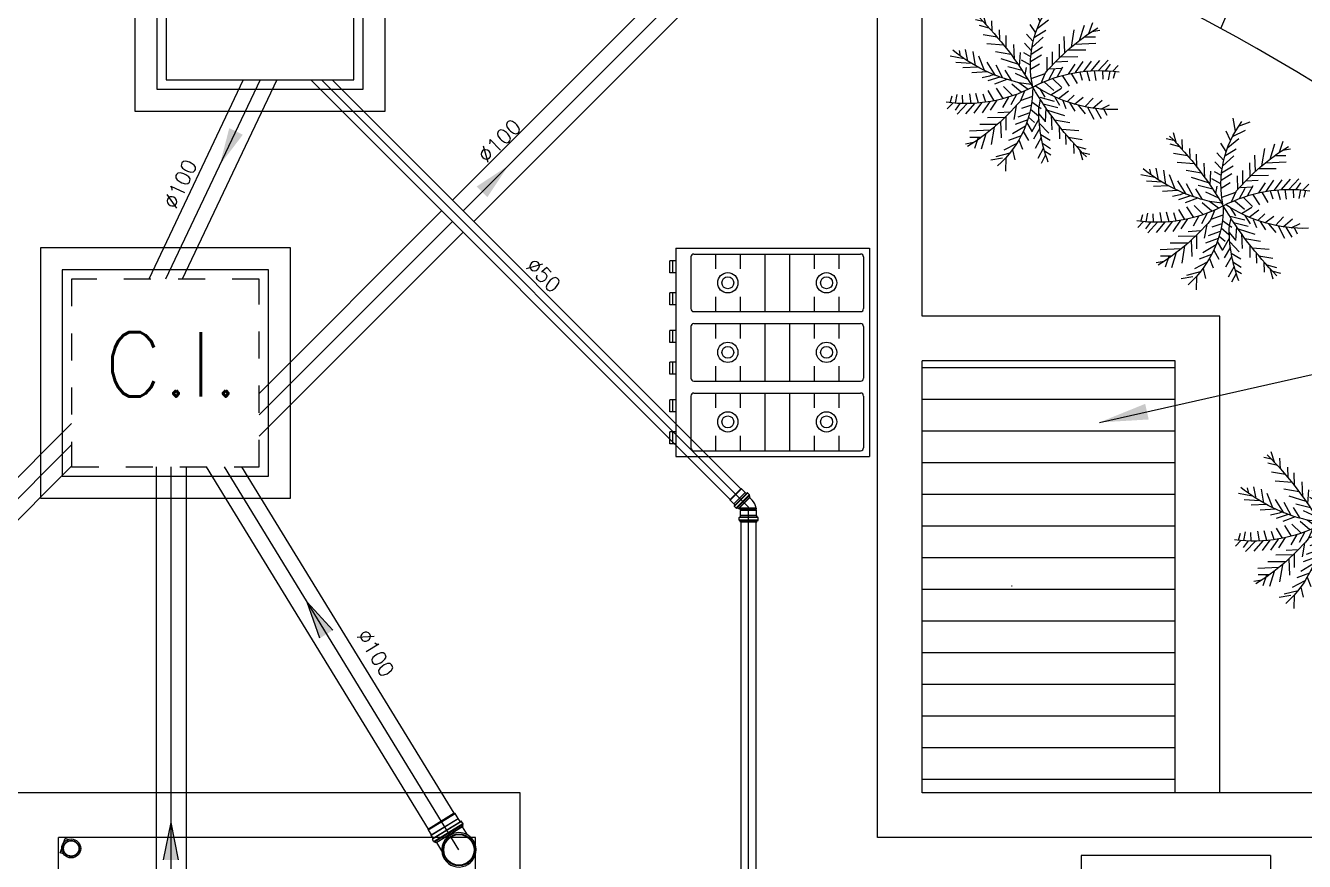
# Model space of a CAD drawing. Header units: millimetres. Extents: x 4156 to 4603, y 996 to 1078.
# Drawn here: x 4178.685 to 4183.409, y 1028.097 to 1031.182 of the extents above; entities that cross this region are included whole.
import ezdxf
from ezdxf.enums import TextEntityAlignment as Align

# ---------------------------------------------------------------- set-up
doc = ezdxf.new("R2010")
doc.units = ezdxf.units.MM
doc.header["$LTSCALE"] = 20
doc.linetypes.add('HIDDEN', pattern=[0.375, 0.25, -0.125])
for name, color, linetype in [('-HIDRO', 8, 'Continuous'), ('a-pem-m', 6, 'Continuous'), ('AF', 5, 'Continuous'), ('Esgoto', 5, 'Continuous'), ('HIDROGRAFIA', 4, 'Continuous'), ('Texto-Tubos', 7, 'Continuous'), ('TigreCad', 3, 'Continuous'), ('Tinterno', 9, 'Continuous'), ('VE', 118, 'Continuous')]:
    doc.layers.add(name, color=color, linetype=linetype)
doc.styles.add('R80', font='simplex.shx', dxfattribs={"height": 12})
doc.styles.get("Standard").update_dxf_attribs({"font": 'arial.ttf'})
doc.styles.add('TCTUBOS-TXT', font='txt.shx')
doc.dimstyles.get("Standard").update_dxf_attribs({"dimtxt": 0.18, "dimasz": 0.18, "dimexe": 0.18, "dimexo": 0.0625, "dimgap": 0.09, "dimtad": 0, "dimtih": 1, "dimtoh": 1, "dimdec": 4, "dimzin": 0, "dimdsep": 46, "dimtxsty": 'Standard', "dimcen": 0.09, "dimadec": 0, "dimazin": 0, "dimtfac": 1, "dimtdec": 4, "dimtofl": 0, "dimtmove": 0, "dimatfit": 3, "dimfxl": 1, "dimtolj": 1, "dimtzin": 0, "dimarcsym": 0})

# ---------------------------------------------------------------- blocks, each defined once
blk = doc.blocks.new('FLOR2')
at = {"layer": 'VE', "color": 8}
for p, q in [((-80.3, 253.3), (-101.6, 282.1)), ((-82.6, 266.8), (-71.8, 290.5)), ((-77.5, 238.1), (-64.7, 269)), ((52.3, 229.2), (26.3, 258.5)), ((53.7, 258.4), (40.8, 273)), ((51.1, 215.2), (79.6, 258.5)), ((53.2, 243.8), (73.7, 286)), ((-74.7, 224.4), (-101.7, 246.3)), ((-69.4, 199.7), (-47.7, 241.3)), ((-61.3, 166.2), (-30.7, 213.6)), ((49.4, 200.4), (16.6, 234.2)), ((48.1, 190.9), (79.6, 229.4)), ((-66.3, 186.3), (-93.5, 208.1)), ((-57.8, 153.1), (-91, 179.1)), ((-50.9, 128.4), (-27.3, 174.9)), ((43.9, 166.6), (16.6, 210)), ((34.9, 127.8), (16.6, 176)), ((42.1, 157.4), (74.8, 195.4)), ((174.2, 158.1), (152.7, 176.1)), ((187.8, 178.2), (161.1, 191.4)), ((197.1, 193.1), (174.8, 202.3)), ((193, 186.4), (218.9, 189.4)), ((-228.8, 121.8), (-258.8, 154)), ((-195.2, 116.4), (-211.3, 146.7)), ((-157.4, 106.1), (-168.5, 136.9)), ((-128.8, 95.1), (-135.3, 128.2)), ((-45.4, 110.2), (-82.7, 140.9)), ((-39.3, 91.1), (-19.9, 146.4)), ((27.5, 102.9), (6.9, 146.9)), ((30.7, 113.1), (65.1, 137.2)), ((141.8, 117.9), (121.5, 144.1)), ((157.5, 136.3), (134.7, 159.9)), ((150.9, 128.4), (195.6, 131.1)), ((166, 147.1), (213.3, 152.2)), ((179.9, 166.3), (207.2, 166.2)), ((-248.3, 123.4), (-282.9, 101.8)), ((-209.5, 119.1), (-251.1, 97.5)), ((-171.1, 110.4), (-216.8, 98.5)), ((-143, 100.9), (-184.2, 85)), ((-110.7, 86.6), (-160.6, 77.4)), ((-101.1, 81.5), (-107.5, 115.3)), ((-84.2, 71.5), (-80.2, 97.5)), ((-36.3, 82.2), (-75, 107.5)), ((-61, 55.7), (-56.7, 89.9)), ((-30.9, 66.6), (-12.1, 113)), ((17.2, 73.9), (2, 112.9)), ((23.1, 89.8), (60.2, 112.9)), ((81.1, 61.1), (66.9, 100.4)), ((105, 81.1), (89.8, 117)), ((125.4, 100.5), (108.7, 123.5)), ((115.6, 91), (160.4, 89.1)), ((134.9, 110.4), (178, 110.1)), ((189.8, 32.5), (233.7, 85.8)), ((-91.7, 76.1), (-133.4, 59.7)), ((-71.4, 63.1), (-110.4, 47.3)), ((-50.4, 47.4), (-82.6, 34.3)), ((-25, 50.2), (-47.6, 61.3)), ((-18.6, 33.4), (-9.2, 79.1)), ((-11.4, 15.4), (7.9, 51.4)), ((7.7, 13.9), (7.9, 51.4)), ((28.8, 25.6), (25.9, 67.6)), ((54.7, 41.9), (48.8, 84.2)), ((67, 50.6), (105.8, 45.4)), ((97.7, 74.8), (137.5, 72.5)), ((103.6, 16.2), (129.9, 47.5)), ((127.7, 19.7), (162.5, 64.9)), ((161.6, 26), (195.9, 72.7)), ((228.3, 43.3), (249.4, 72.6)), ((234.1, 50.4), (269.5, 38.8)), ((256.3, 52.6), (276.4, 71.1)), ((-190.4, -16.5), (-241.7, 10.1)), ((-162.2, -10.6), (-203.9, 23.1)), ((-138.3, -6.5), (-174.5, 20.9)), ((-104.1, -2.9), (-140.4, 24.4)), ((-79, 0.2), (-115.2, 27.6)), ((-34.8, -7.8), (-70.5, 0.7)), ((-27.9, 27.5), (-69, 0.4)), ((17.8, -11.5), (53.6, 12.1)), ((19.5, 20.2), (55.1, 11.7)), ((43.6, 34.6), (82.9, 28.8)), ((74.5, 13.1), (115.2, -7.4)), ((122.9, 19), (159.1, -8.4)), ((146.8, 23), (188.6, -10.7)), ((175.1, 28.9), (226.4, 2.4)), ((209.1, 37.6), (258.9, 19.8)), ((-260.6, -36.3), (-297.5, -24.2)), ((-271.7, -40.1), (-291.8, -58.6)), ((-224.4, -25.1), (-274.3, -7.4)), ((-243.7, -30.8), (-264.8, -60.1)), ((-205.1, -20), (-249, -73.3)), ((-176.9, -13.5), (-211.2, -60.3)), ((-143.1, -7.2), (-177.8, -52.5)), ((-119, -3.8), (-145.3, -35)), ((-82.4, -38.1), (-121.1, -32.9)), ((-90.2, -2.9), (-116.5, -34.1)), ((-59, -22.2), (-98.2, -16.3)), ((-70, -29.4), (-64.1, -71.7)), ((-43.8, -14.7), (-40.9, -56.7)), ((-17.4, -15.4), (-5.3, -45.9)), ((5.3, -32.4), (-13.4, -78.7)), ((9.6, -37.7), (32.3, -48.8)), ((32.9, -20.5), (32.1, -58.5)), ((42.4, -25.6), (71.3, -6.3)), ((54.4, -31.5), (57.1, -66)), ((66.1, -36.8), (101.2, -13.5)), ((88.6, -45.5), (126.2, -21)), ((109.3, -51.9), (156.4, -33)), ((143.9, -59.5), (181, -35.7)), ((212.6, -64.1), (249.1, -34.6)), ((240.1, -54.5), (268.6, -27.6)), ((-131, -78.5), (-175.7, -76.6)), ((-113, -62.3), (-152.8, -60)), ((-120.3, -68.7), (-105.1, -104.5)), ((-96.4, -48.6), (-82.2, -87.9)), ((-23.5, -56.8), (-61.5, -71.9)), ((-25.5, -69.9), (-13.5, -100.4)), ((15.6, -54.2), (-3.2, -100.5)), ((23.9, -78.7), (4.6, -133.9)), ((21, -69.7), (59.6, -95)), ((50.8, -62.6), (58.9, -94.5)), ((64.2, -73.5), (111.4, -79.4)), ((74.6, -82.5), (81.9, -127.1)), ((80.3, -42.5), (81.7, -68.7)), ((98.9, -48.8), (111.9, -80.7)), ((128.7, -56.7), (141.8, -87.8)), ((159, -61.7), (176, -89.7)), ((173.3, -63.2), (215.7, -42.4)), ((198, -64.3), (219.9, -90.7)), ((232.1, -62.8), (267.9, -88.5)), ((-166.3, -115.9), (-211, -118.7)), ((-150.3, -97.9), (-193.3, -97.6)), ((-172.9, -123.8), (-150, -147.4)), ((-157.1, -105.4), (-136.8, -131.7)), ((-140.7, -88), (-124, -111.1)), ((-37.2, -114.1), (-68.5, -119.5)), ((-28.9, -84.6), (-68.3, -95.7)), ((-39.9, -122.1), (-27.9, -152.6)), ((-31.5, -100), (-16.7, -124.3)), ((35.5, -115.9), (12, -162.5)), ((30, -97.7), (67.4, -128.4)), ((87.1, -94.1), (128.1, -98.7)), ((101.9, -109), (98.1, -145.2)), ((108.6, -116.2), (149.5, -121.2)), ((-181.4, -134.6), (-228.6, -139.7)), ((-195.2, -153.8), (-222.5, -153.8)), ((-203.2, -165.8), (-176.5, -178.9)), ((-189.5, -145.7), (-168.1, -163.6)), ((-45.5, -137.8), (-81, -147.5)), ((-50.1, -149.5), (-40.8, -185.5)), ((45.9, -153.7), (15.3, -201.1)), ((42.5, -140.6), (75.6, -166.6)), ((120.9, -130.2), (119.1, -162.8)), ((131.2, -142.8), (171.4, -148.5)), ((137.7, -151.4), (134.9, -176.1)), ((145.5, -162.1), (177.9, -167.4)), ((-208.4, -174), (-234.3, -177)), ((-212.4, -180.7), (-190.1, -189.9)), ((-71.3, -194.2), (-110.7, -203.1)), ((-59.4, -170.6), (-98.3, -175.1)), ((-75.6, -202), (-60.4, -237.2)), ((-63.4, -178.9), (-44, -219.3)), ((54.1, -187.2), (32.4, -228.8)), ((50.9, -173.8), (78.2, -195.6)), ((-84.5, -217), (-113.5, -232.1)), ((-90.3, -226.2), (-80.6, -245)), ((62.1, -225.6), (49.4, -256.6)), ((59.4, -211.9), (86.4, -233.9)), ((64.9, -240.8), (86.2, -269.6)), ((67.3, -254.3), (56.5, -278))]:
    blk.add_line(p, q, dxfattribs=at)
for centre, radius, start, end in [((1087.9, 462.4), 1186.7, 188.516, 202.6061), ((-486.5, 269.5), 540.3, 336.1944, 2.2987), ((-211.8, 435.3), 475.2, 295.4351, 330.987), ((-111.8, 349.6), 262, 304.4561, 313.2891), ((-266.2, -219.1), 342.9, 41.079, 90.2435), ((11.4, 742.8), 732.4, 273.4205, 291.3892), ((-26.8, -730.3), 732.4, 93.4205, 111.3892), ((196.4, -422.9), 475.2, 115.4351, 150.987), ((-481.7, 27.7), 466.5, 321.3423, 356.988), ((200.6, 278.7), 342.9, 232.5988, 281.7634), ((-1103.2, -449.9), 1186.7, 8.516, 22.6061), ((-241, -435.3), 473.3, 32.1218, 54.7349)]:
    blk.add_arc(centre, radius, start, end, dxfattribs=at)
blk = doc.blocks.new('Fogão03_6')
at = {"layer": 'a-pem-m', "color": 8}
for p, q in [((-0.35, -0.65), (-0.35, 0)), ((-0.35, 0), (0.35, 0)), ((-0.35, 0), (0.35, 0)), ((-0.35, -0.65), (-0.35, 0)), ((-0.33, -0.59), (-0.33, -0.03)), ((-0.33, -0.59), (-0.33, -0.03)), ((-0.32, -0.02), (-0.1467, -0.02)), ((-0.32, -0.02), (-0.1467, -0.02)), ((-0.1367, -0.59), (-0.1367, -0.03)), ((-0.1367, -0.59), (-0.1367, -0.03)), ((-0.0967, -0.59), (-0.0967, -0.03)), ((-0.0967, -0.59), (-0.0967, -0.03)), ((-0.0867, -0.02), (0.0867, -0.02)), ((-0.0867, -0.02), (0.0867, -0.02)), ((0.0967, -0.59), (0.0967, -0.03)), ((0.0967, -0.59), (0.0967, -0.03)), ((0.1367, -0.59), (0.1367, -0.03)), ((0.1367, -0.59), (0.1367, -0.03)), ((0.1467, -0.02), (0.32, -0.02)), ((0.1467, -0.02), (0.32, -0.02)), ((0.33, -0.59), (0.33, -0.03)), ((0.33, -0.59), (0.33, -0.03)), ((0.35, -0.65), (0.35, 0)), ((0.35, -0.65), (0.35, 0)), ((-0.33, -0.1029), (-0.28, -0.1029)), ((-0.33, -0.1029), (-0.28, -0.1029)), ((-0.1867, -0.1029), (-0.1367, -0.1029)), ((-0.1867, -0.1029), (-0.1367, -0.1029)), ((-0.0967, -0.1029), (-0.0467, -0.1029)), ((-0.0967, -0.1029), (-0.0467, -0.1029)), ((0.0467, -0.1029), (0.0967, -0.1029)), ((0.0467, -0.1029), (0.0967, -0.1029)), ((0.1367, -0.1029), (0.1867, -0.1029)), ((0.1367, -0.1029), (0.1867, -0.1029)), ((0.28, -0.1029), (0.33, -0.1029)), ((0.28, -0.1029), (0.33, -0.1029)), ((-0.33, -0.1857), (-0.28, -0.1857)), ((-0.33, -0.1857), (-0.28, -0.1857)), ((-0.1867, -0.1857), (-0.1367, -0.1857)), ((-0.1867, -0.1857), (-0.1367, -0.1857)), ((-0.0967, -0.1857), (-0.0467, -0.1857)), ((-0.0967, -0.1857), (-0.0467, -0.1857)), ((0.0467, -0.1857), (0.0967, -0.1857)), ((0.0467, -0.1857), (0.0967, -0.1857)), ((0.1367, -0.1857), (0.1867, -0.1857)), ((0.1367, -0.1857), (0.1867, -0.1857)), ((0.28, -0.1857), (0.33, -0.1857)), ((0.28, -0.1857), (0.33, -0.1857)), ((-0.33, -0.2686), (-0.1367, -0.2686)), ((-0.33, -0.2686), (-0.1367, -0.2686)), ((-0.0967, -0.2686), (0.0967, -0.2686)), ((-0.0967, -0.2686), (0.0967, -0.2686)), ((0.1367, -0.2686), (0.33, -0.2686)), ((0.1367, -0.2686), (0.33, -0.2686)), ((-0.33, -0.3514), (-0.1367, -0.3514)), ((-0.33, -0.3514), (-0.1367, -0.3514)), ((-0.0967, -0.3514), (0.0967, -0.3514)), ((-0.0967, -0.3514), (0.0967, -0.3514)), ((0.1367, -0.3514), (0.33, -0.3514)), ((0.1367, -0.3514), (0.33, -0.3514)), ((-0.33, -0.4343), (-0.28, -0.4343)), ((-0.33, -0.4343), (-0.28, -0.4343)), ((-0.1867, -0.4343), (-0.1367, -0.4343)), ((-0.1867, -0.4343), (-0.1367, -0.4343)), ((-0.0967, -0.4343), (-0.0467, -0.4343)), ((-0.0967, -0.4343), (-0.0467, -0.4343)), ((0.0467, -0.4343), (0.0967, -0.4343)), ((0.0467, -0.4343), (0.0967, -0.4343)), ((0.1367, -0.4343), (0.1867, -0.4343)), ((0.1367, -0.4343), (0.1867, -0.4343)), ((0.28, -0.4343), (0.33, -0.4343)), ((0.28, -0.4343), (0.33, -0.4343)), ((-0.33, -0.5171), (-0.28, -0.5171)), ((-0.33, -0.5171), (-0.28, -0.5171)), ((-0.1867, -0.5171), (-0.1367, -0.5171)), ((-0.1867, -0.5171), (-0.1367, -0.5171)), ((-0.0967, -0.5171), (-0.0467, -0.5171)), ((-0.0967, -0.5171), (-0.0467, -0.5171)), ((0.0467, -0.5171), (0.0967, -0.5171)), ((0.0467, -0.5171), (0.0967, -0.5171)), ((0.1367, -0.5171), (0.1867, -0.5171)), ((0.1367, -0.5171), (0.1867, -0.5171)), ((0.28, -0.5171), (0.33, -0.5171)), ((0.28, -0.5171), (0.33, -0.5171)), ((-0.32, -0.6), (-0.1467, -0.6)), ((-0.32, -0.6), (-0.1467, -0.6)), ((-0.0867, -0.6), (0.0867, -0.6)), ((-0.0867, -0.6), (0.0867, -0.6)), ((0.1467, -0.6), (0.32, -0.6)), ((0.1467, -0.6), (0.32, -0.6)), ((-0.35, -0.65), (0.35, -0.65)), ((-0.35, -0.65), (0.35, -0.65)), ((-0.3068, -0.65), (-0.3068, -0.67)), ((-0.3068, -0.65), (-0.3068, -0.67)), ((-0.2669, -0.66), (-0.3068, -0.66)), ((-0.2669, -0.66), (-0.3068, -0.66)), ((-0.2669, -0.67), (-0.3068, -0.67)), ((-0.2669, -0.67), (-0.3068, -0.67)), ((-0.2669, -0.65), (-0.2669, -0.67)), ((-0.2669, -0.65), (-0.2669, -0.67)), ((-0.1998, -0.65), (-0.1998, -0.67)), ((-0.1998, -0.65), (-0.1998, -0.67)), ((-0.1599, -0.66), (-0.1998, -0.66)), ((-0.1599, -0.66), (-0.1998, -0.66)), ((-0.1599, -0.67), (-0.1998, -0.67)), ((-0.1599, -0.67), (-0.1998, -0.67)), ((-0.1599, -0.65), (-0.1599, -0.67)), ((-0.1599, -0.65), (-0.1599, -0.67)), ((-0.0734, -0.65), (-0.0734, -0.67)), ((-0.0734, -0.65), (-0.0734, -0.67)), ((-0.0335, -0.66), (-0.0734, -0.66)), ((-0.0335, -0.66), (-0.0734, -0.66)), ((-0.0335, -0.67), (-0.0734, -0.67)), ((-0.0335, -0.67), (-0.0734, -0.67)), ((-0.0335, -0.65), (-0.0335, -0.67)), ((-0.0335, -0.65), (-0.0335, -0.67)), ((0.0335, -0.65), (0.0335, -0.67)), ((0.0335, -0.65), (0.0335, -0.67)), ((0.0734, -0.66), (0.0335, -0.66)), ((0.0734, -0.66), (0.0335, -0.66)), ((0.0734, -0.67), (0.0335, -0.67)), ((0.0734, -0.67), (0.0335, -0.67)), ((0.0734, -0.65), (0.0734, -0.67)), ((0.0734, -0.65), (0.0734, -0.67)), ((0.1599, -0.65), (0.1599, -0.67)), ((0.1599, -0.65), (0.1599, -0.67)), ((0.1998, -0.66), (0.1599, -0.66)), ((0.1998, -0.66), (0.1599, -0.66)), ((0.1998, -0.67), (0.1599, -0.67)), ((0.1998, -0.67), (0.1599, -0.67)), ((0.1998, -0.65), (0.1998, -0.67)), ((0.1998, -0.65), (0.1998, -0.67)), ((0.2669, -0.65), (0.2669, -0.67)), ((0.2669, -0.65), (0.2669, -0.67)), ((0.3067, -0.66), (0.2669, -0.66)), ((0.3067, -0.66), (0.2669, -0.66)), ((0.3067, -0.67), (0.2669, -0.67)), ((0.3067, -0.67), (0.2669, -0.67)), ((0.3067, -0.65), (0.3067, -0.67)), ((0.3067, -0.65), (0.3067, -0.67))]:
    blk.add_line(p, q, dxfattribs=at)
for centre, radius in [((-0.2333, -0.1443), 0.0341), ((-0.2333, -0.1443), 0.0341), ((-0.2333, -0.1443), 0.02), ((-0.2333, -0.1443), 0.02), ((0, -0.1443), 0.0341), ((0, -0.1443), 0.0341), ((0, -0.1443), 0.02), ((0, -0.1443), 0.02), ((0.2333, -0.1443), 0.0341), ((0.2333, -0.1443), 0.0341), ((0.2333, -0.1443), 0.02), ((0.2333, -0.1443), 0.02), ((-0.2333, -0.4757), 0.0341), ((-0.2333, -0.4757), 0.0341), ((-0.2333, -0.4757), 0.02), ((-0.2333, -0.4757), 0.02), ((0, -0.4757), 0.0341), ((0, -0.4757), 0.0341), ((0, -0.4757), 0.02), ((0, -0.4757), 0.02), ((0.2333, -0.4757), 0.0341), ((0.2333, -0.4757), 0.0341), ((0.2333, -0.4757), 0.02), ((0.2333, -0.4757), 0.02)]:
    blk.add_circle(centre, radius, dxfattribs=at)
for centre, start, end in [((-0.32, -0.03), 89.9995, 179.9996), ((-0.32, -0.03), 89.9995, 179.9996), ((-0.1467, -0.03), 359.9996, 89.9995), ((-0.1467, -0.03), 359.9996, 89.9995), ((-0.0867, -0.03), 89.9995, 179.9996), ((-0.0867, -0.03), 89.9995, 179.9996), ((0.0867, -0.03), 359.9996, 89.9995), ((0.0867, -0.03), 359.9996, 89.9995), ((0.1467, -0.03), 89.9995, 179.9996), ((0.1467, -0.03), 89.9995, 179.9996), ((0.32, -0.03), 359.9996, 89.9995), ((0.32, -0.03), 359.9996, 89.9995), ((-0.32, -0.59), 179.9996, 269.9995), ((-0.32, -0.59), 179.9996, 269.9995), ((-0.1467, -0.59), 269.9995, 359.9996), ((-0.1467, -0.59), 269.9995, 359.9996), ((-0.0867, -0.59), 179.9996, 269.9995), ((-0.0867, -0.59), 179.9996, 269.9995), ((0.0867, -0.59), 269.9995, 359.9996), ((0.0867, -0.59), 269.9995, 359.9996), ((0.1467, -0.59), 179.9996, 269.9995), ((0.1467, -0.59), 179.9996, 269.9995), ((0.32, -0.59), 269.9995, 359.9996), ((0.32, -0.59), 269.9995, 359.9996)]:
    blk.add_arc(centre, 0.01, start, end, dxfattribs=at)
blk = doc.blocks.new('GELAD-VS')
at = {"color": 8}
blk.add_line((-0.0958, -0.3127), (-0.0958, -0.3151), dxfattribs=at)
for points in [[(-0.2946, 0.2704), (0.3404, 0.2704)], [(-0.2946, 0.2704), (-0.2946, -0.2524)], [(0.3404, 0.2704), (0.3404, -0.2524)], [(-0.2946, -0.2524), (0.3404, -0.2524)], [(-0.2861, -0.2524), (-0.2861, -0.2648)], [(0.3319, -0.2524), (0.3319, -0.2648)], [(-0.2919, -0.2667), (-0.2919, -0.2864), (-0.2915, -0.2903), (-0.2907, -0.2942), (-0.2888, -0.2977), (-0.2861, -0.3011), (-0.2834, -0.3042), (-0.2799, -0.3062), (-0.276, -0.3077), (-0.2722, -0.3089), (-0.2687, -0.3093), (-0.2652, -0.3096), (-0.2613, -0.31), (-0.2578, -0.3104), (-0.254, -0.3108), (-0.2505, -0.3112), (-0.247, -0.3116), (-0.2432, -0.312), (-0.2397, -0.3124), (-0.2358, -0.3127), (-0.2323, -0.3131), (-0.2285, -0.3131), (-0.225, -0.3135), (-0.2211, -0.3139), (-0.2176, -0.3143), (-0.2138, -0.3147), (-0.2103, -0.3147), (-0.2064, -0.3151), (-0.2029, -0.3151), (-0.1991, -0.3154), (-0.1956, -0.3154), (-0.1917, -0.3158), (-0.1882, -0.3158), (-0.1844, -0.3158), (-0.1809, -0.3162), (-0.177, -0.3162), (-0.1735, -0.3162), (-0.1697, -0.3166), (-0.1662, -0.3166), (-0.1623, -0.3166), (-0.1588, -0.3166), (-0.155, -0.3166), (-0.1515, -0.3166), (-0.1476, -0.3166), (-0.1442, -0.3166), (-0.1403, -0.3166), (-0.1368, -0.3166), (-0.1329, -0.3166), (-0.1295, -0.3162), (-0.1256, -0.3162), (-0.1221, -0.3162), (-0.1182, -0.3158), (-0.1148, -0.3158), (-0.1109, -0.3158), (-0.1074, -0.3154), (-0.1039, -0.3154), (-0.1001, -0.3151), (-0.0958, -0.3151)], [(-0.2899, -0.2648), (-0.2899, -0.2648), (-0.2899, -0.2648), (-0.2899, -0.2648), (-0.2899, -0.2648), (-0.2899, -0.2648), (-0.2899, -0.2648), (-0.2907, -0.2648), (-0.2911, -0.2652), (-0.2915, -0.2659), (-0.2915, -0.2663), (-0.2915, -0.2663), (-0.2915, -0.2663), (-0.2915, -0.2663), (-0.2915, -0.2663), (-0.2915, -0.2667)], [(-0.1237, -0.2648), (-0.2899, -0.2648)], [(-0.2636, -0.2648), (-0.2636, -0.2648), (-0.2636, -0.2648), (-0.2636, -0.2648), (-0.2636, -0.2648), (-0.2636, -0.2648), (-0.2636, -0.2648), (-0.2636, -0.2648), (-0.2636, -0.2648)], [(-0.2617, -0.2667), (-0.2617, -0.2663), (-0.2621, -0.2663), (-0.2621, -0.2659), (-0.2621, -0.2659), (-0.2625, -0.2656), (-0.2625, -0.2656), (-0.2625, -0.2652), (-0.2629, -0.2652), (-0.2633, -0.2648), (-0.2633, -0.2648), (-0.2636, -0.2648), (-0.2636, -0.2648)], [(-0.2617, -0.2667), (-0.2617, -0.2687)], [(-0.249, -0.2826), (-0.2513, -0.2822), (-0.254, -0.2814), (-0.2563, -0.2799), (-0.2582, -0.2779), (-0.2598, -0.276), (-0.2609, -0.2737), (-0.2617, -0.271), (-0.2617, -0.2687)], [(-0.1124, -0.2648), (-0.1457, -0.2748), (-0.1797, -0.281), (-0.2145, -0.2837), (-0.249, -0.2826)], [(-0.1237, -0.2648), (-0.1221, -0.2648), (-0.1209, -0.2648), (-0.1194, -0.2648), (-0.119, -0.2648), (-0.1182, -0.2648)], [(-0.1209, -0.2648), (-0.1221, -0.2648)], [(-0.1182, -0.2648), (-0.1182, -0.2648)], [(-0.1124, -0.2648), (-0.1128, -0.2648), (-0.1128, -0.2648), (-0.1132, -0.2648), (-0.1136, -0.2648), (-0.114, -0.2648), (-0.1144, -0.2648), (-0.1148, -0.2648), (-0.1155, -0.2648), (-0.1163, -0.2648), (-0.1171, -0.2648), (-0.1182, -0.2648), (-0.1182, -0.2648)], [(-0.1182, -0.2648), (-0.1182, -0.2648)], [(-0.1124, -0.2648), (-0.0958, -0.2648)], [(-0.0966, -0.2648), (-0.1124, -0.2648), (-0.1124, -0.2648), (-0.1124, -0.2648), (-0.1124, -0.2648), (-0.1124, -0.2648)], [(-0.0966, -0.2648), (-0.0966, -0.2648), (-0.0966, -0.2648), (-0.0966, -0.2648), (-0.0966, -0.2648), (-0.0966, -0.2648), (-0.0966, -0.2648), (-0.0966, -0.2648), (-0.0966, -0.2648), (-0.0966, -0.2648), (-0.0966, -0.2648), (-0.0966, -0.2648), (-0.0966, -0.2648)], [(-0.0958, -0.2648), (0.3404, -0.2648)], [(-0.0958, -0.2648), (-0.0958, -0.2648), (-0.0958, -0.2648), (-0.0958, -0.2648), (-0.0958, -0.2659)], [(-0.0958, -0.2648), (-0.0958, -0.2659)], [(-0.0958, -0.2648), (-0.0958, -0.3093)], [(-0.0958, -0.2648), (-0.0958, -0.3139), (-0.0958, -0.3093)], [(-0.0958, -0.2659), (-0.0958, -0.3081)], [(-0.0958, -0.2675), (-0.0958, -0.2667)], [(-0.0656, -0.2648), (-0.0656, -0.2648), (-0.0656, -0.2648), (-0.0656, -0.2648), (-0.0656, -0.2648), (-0.0656, -0.2648), (-0.0656, -0.2648), (-0.0656, -0.2648), (-0.0656, -0.2648), (-0.0656, -0.2648), (-0.0656, -0.2648), (-0.0656, -0.2648), (-0.0656, -0.2648), (-0.0656, -0.2648), (-0.0656, -0.2648), (-0.0656, -0.2648), (-0.0656, -0.2648), (-0.0656, -0.2648), (-0.0656, -0.2648), (-0.0656, -0.2648), (-0.0656, -0.2648)], [(0.1583, -0.2648), (0.1416, -0.2648)], [(0.1424, -0.2648), (0.1583, -0.2648), (0.1583, -0.2648), (0.1583, -0.2648), (0.1583, -0.2648), (0.1583, -0.2648)], [(0.1583, -0.2648), (0.1583, -0.2648), (0.1587, -0.2648), (0.1587, -0.2648), (0.1594, -0.2648), (0.1598, -0.2648), (0.1602, -0.2648), (0.1606, -0.2648), (0.1614, -0.2648), (0.1621, -0.2648), (0.1629, -0.2648), (0.1637, -0.2648), (0.1641, -0.2648)], [(0.1641, -0.2648), (0.1641, -0.2648)], [(0.1641, -0.2648), (0.1641, -0.2648)], [(0.1691, -0.2648), (0.1679, -0.2648), (0.1668, -0.2648), (0.1652, -0.2648), (0.1648, -0.2648), (0.1641, -0.2648)], [(0.1668, -0.2648), (0.1679, -0.2648)], [(0.1691, -0.2648), (0.3358, -0.2648)], [(0.3095, -0.2648), (0.3095, -0.2648), (0.3095, -0.2648), (0.3095, -0.2648), (0.3095, -0.2648), (0.3095, -0.2648), (0.3095, -0.2648)], [(0.3377, -0.2864), (0.3373, -0.2903), (0.3362, -0.2942), (0.3346, -0.2977), (0.3319, -0.3011), (0.3288, -0.3042), (0.3253, -0.3062), (0.3219, -0.3077), (0.318, -0.3089)], [(0.3377, -0.2663), (0.3377, -0.2663), (0.3377, -0.2663), (0.3377, -0.2663), (0.3377, -0.2663), (0.3377, -0.2663), (0.3377, -0.2663), (0.3377, -0.2659), (0.3373, -0.2652), (0.3365, -0.2648), (0.3362, -0.2648), (0.3362, -0.2648), (0.3362, -0.2648), (0.3362, -0.2648), (0.3362, -0.2648), (0.3362, -0.2648)], [(0.3377, -0.2667), (0.3377, -0.2864)], [(-0.0958, -0.3081), (-0.0958, -0.3081), (-0.0958, -0.3085)], [(-0.0958, -0.3112), (-0.0958, -0.3108), (-0.0958, -0.3108), (-0.0958, -0.3108), (-0.0958, -0.3108), (-0.0958, -0.3104), (-0.0958, -0.3104), (-0.0958, -0.31), (-0.0958, -0.31), (-0.0958, -0.31), (-0.0958, -0.3096), (-0.0958, -0.3093), (-0.0958, -0.3089), (-0.0958, -0.3089), (-0.0958, -0.3085), (-0.0958, -0.3081)], [(-0.0958, -0.3093), (-0.0958, -0.3096)], [(-0.0958, -0.31), (-0.0958, -0.3108)], [(-0.0958, -0.3108), (-0.0958, -0.3112)], [(-0.0958, -0.3112), (-0.0958, -0.3139)], [(-0.0958, -0.312), (-0.0958, -0.3124)], [(-0.0958, -0.3127), (-0.0958, -0.3131)], [(-0.0796, -0.3143), (-0.0838, -0.3143), (-0.0958, -0.3139), (-0.0958, -0.3139)], [(-0.066, -0.3143), (-0.0711, -0.3143), (-0.0796, -0.3143)], [(-0.066, -0.3143), (0.245, -0.3154)], [(0.2194, -0.3162), (0.2194, -0.3162)], [(0.2267, -0.3162), (0.2267, -0.3162)], [(0.318, -0.3089), (0.3145, -0.3093), (0.311, -0.3096), (0.3072, -0.31), (0.3037, -0.3104), (0.2998, -0.3108), (0.2963, -0.3112), (0.2925, -0.3116), (0.289, -0.312), (0.2855, -0.3124), (0.2816, -0.3127), (0.2782, -0.3131), (0.2743, -0.3131), (0.2704, -0.3135), (0.2669, -0.3139), (0.2631, -0.3143), (0.2596, -0.3147), (0.2561, -0.3147), (0.2522, -0.3151), (0.2488, -0.3151), (0.245, -0.3154)]]:
    blk.add_lwpolyline(points, dxfattribs=at)
blk = doc.blocks.new('Seta')
at = {"layer": 'AF'}
blk.add_hatch(color=256, dxfattribs=at).paths.add_polyline_path([(-0.11, 0), (-0.11, -0.01), (0, -0.01), (0, -0.03), (0.05, 0), (0, 0.02), (0, 0)])
for p, q in [((0, 0), (-0.11, 0)), ((-0.11, -0.01), (-0.11, 0)), ((0.05, 0), (0, 0.02)), ((0, 0.02), (0, 0)), ((0, -0.01), (-0.11, -0.01)), ((0.05, 0), (0, -0.03)), ((0, -0.01), (0, -0.03))]:
    blk.add_line(p, q, dxfattribs=at)
blk = doc.blocks.new('inp_cx')
for p, q in [((40, 40), (-40, 40)), ((-40, 40), (-40, -40)), ((40, -40), (40, 40)), ((-40, -40), (40, -40))]:
    blk.add_line(p, q)
at = {"color": 1, "linetype": 'Continuous', "ltscale": 0.5}
for p, q in [((33, 33), (-33, 33)), ((-33, 33), (-33, -33)), ((33, -33), (33, 33)), ((-33, -33), (33, -33))]:
    blk.add_line(p, q, dxfattribs=at)
at = {"color": 1, "linetype": 'HIDDEN', "ltscale": 0.5}
for p, q in [((30, 30), (-30, 30)), ((-30, 30), (-30, -30)), ((30, -30), (30, 30)), ((-30, -30), (30, -30))]:
    blk.add_line(p, q, dxfattribs=at)
at = {"style": 'R80'}
blk.add_text('C.I.', height=20.592, dxfattribs=at).set_placement((-19.56, -7.5))
blk = doc.blocks.new('j9n50s')
at = {"layer": 'TigreCad'}
for p, q in [((19.2, 25.4), (30.3, 25.4)), ((19.2, -25.4), (30.3, -25.4))]:
    blk.add_line(p, q, dxfattribs=at)
for radius in [31.8, 27.4]:
    blk.add_circle((0, 0), radius, dxfattribs=at)
at = {"layer": 'Tinterno'}
for p, q in [((30.3, 25.4), (30.3, 9.7)), ((30.3, -9.7), (30.3, -25.4))]:
    blk.add_line(p, q, dxfattribs=at)
blk.add_circle((0, 0), 25.6, dxfattribs=at)
blk = doc.blocks.new('j9n100s')
at = {"layer": 'TigreCad'}
for p, q in [((27.3, 50.8), (60, 50.8)), ((27.3, -50.8), (60, -50.8))]:
    blk.add_line(p, q, dxfattribs=at)
blk.add_circle((0, 0), 53.2, dxfattribs=at)
for start, end in [(61.785, 298.215), (298.215, 61.785)]:
    blk.add_arc((0, 0), 57.7, start, end, dxfattribs=at)
at = {"layer": 'Tinterno'}
blk.add_line((60, -50.8), (60, 50.8), dxfattribs=at)
blk.add_circle((0, 0), 51, dxfattribs=at)
blk = doc.blocks.new('11031030p')
at = {"layer": 'TigreCad'}
for p, q in [((0, -53.3), (0, 53.2)), ((0, 53.2), (4.4, 53.2)), ((6.2, 56.9), (5.4, 54)), ((7.2, 57.6), (16.6, 57.6)), ((7.2, -56.7), (7.2, 56.6)), ((16.6, -56.7), (16.6, 56.6)), ((17.6, 56.7), (17.8, 54.2)), ((18.8, 53.2), (30.9, 53.2)), ((30.9, 53.2), (31.2, 53)), ((50.9, 53), (31.2, 53)), ((50.9, 53), (53.1, 50.8)), ((53.1, -50.8), (53.1, 50.8)), ((0, -53.3), (4.4, -53.3)), ((6.2, -56.9), (5.4, -54)), ((7.2, -57.7), (16.6, -57.7)), ((17.6, -56.7), (17.8, -54.2)), ((18.8, -53.3), (30.9, -53.3)), ((30.9, -53.3), (31.2, -53)), ((31.2, -53), (50.9, -53)), ((50.9, -53), (53.1, -50.8))]:
    blk.add_line(p, q, dxfattribs=at)
for centre, start, end in [((4.4, 54.2), 270, 345), ((7.2, 56.6), 90, 165), ((16.6, 56.6), 5, 90), ((18.8, 54.2), 185, 270), ((4.4, -54.2), 15, 90), ((7.2, -56.7), 195, 270), ((16.6, -56.7), 270, 355), ((18.8, -54.2), 90, 175)]:
    blk.add_arc(centre, 1, start, end, dxfattribs=at)
at = {"layer": 'Tinterno'}
for p, q in [((5.2, -53.3), (5.2, 53.2)), ((17.9, -53.3), (17.9, 53.2)), ((30.9, 53.2), (30.9, -53.3)), ((31.2, 53), (31.2, -53)), ((50.9, 53), (50.9, -53))]:
    blk.add_line(p, q, dxfattribs=at)
blk = doc.blocks.new('cg')
for p, q in [((0.6425, 0.487), (-0.1975, 0.487)), ((-0.1975, 0.487), (-0.1975, -0.353)), ((0.6425, -0.353), (0.6425, 0.487)), ((-0.1975, -0.353), (0.6425, -0.353))]:
    blk.add_line(p, q)
at = {"color": 1, "linetype": 'Continuous', "ltscale": 0.5}
for p, q in [((0.569, 0.4135), (-0.124, 0.4135)), ((-0.124, 0.4135), (-0.124, -0.2795)), ((0.569, -0.2795), (0.569, 0.4135)), ((-0.124, -0.2795), (0.569, -0.2795))]:
    blk.add_line(p, q, dxfattribs=at)
at = {"color": 1, "linetype": 'HIDDEN', "ltscale": 0.5}
for p, q in [((0.5375, 0.382), (-0.0925, 0.382)), ((-0.0925, 0.382), (-0.0925, -0.248)), ((0.5375, -0.248), (0.5375, 0.382)), ((-0.0925, -0.248), (0.5375, -0.248))]:
    blk.add_line(p, q, dxfattribs=at)
at = {"style": 'R80'}
blk.add_text('CG.', height=0.21622, dxfattribs=at).set_placement((0, 0))
blk = doc.blocks.new('j4n50p')
at = {"layer": 'TigreCad'}
for p, q in [((-23.7, 12.2), (-32.5, 3.4)), ((3.3, 25.3), (3.4, 26.8)), ((6.3, 26.8), (3.4, 26.8)), ((3.4, 26.8), (3.4, -29.6)), ((6.5, 25.3), (6.3, 26.8)), ((6.3, 26.8), (6.3, -26.7)), ((9.1, 25.3), (6.5, 25.3)), ((10.9, 27.1), (9.1, 25.3)), ((27.7, 27.1), (10.9, 27.1)), ((10.9, 27.1), (10.9, -27.2)), ((27.9, 27.3), (27.7, 27.1)), ((32.5, 27.3), (27.9, 27.3)), ((33.8, 30.9), (33.5, 28.3)), ((34, 30.8), (34, -30.8)), ((43.5, 31.8), (34.8, 31.8)), ((43.5, 30.8), (43.5, -30.8)), ((44.5, 31.1), (45.3, 28.1)), ((50.6, 27.3), (46.2, 27.3)), ((50.6, 27.3), (50.6, -27.4)), ((3.4, -29.6), (3.3, -32.4)), ((6.3, -26.7), (3.4, -29.6)), ((9.1, -26.8), (3.4, -32.5)), ((6.3, -26.7), (6.5, -29.4)), ((10.9, -27.2), (10.5, -26.8)), ((27.7, -27.2), (10.9, -27.2)), ((27.9, -27.4), (27.7, -27.2)), ((32.5, -27.4), (27.9, -27.4)), ((33.8, -30.9), (33.5, -28.3)), ((43.5, -31.8), (34.8, -31.8)), ((44.5, -31.1), (45.3, -28.1)), ((50.6, -27.4), (46.2, -27.4))]:
    blk.add_line(p, q, dxfattribs=at)
for centre, radius, start, end in [((9.5, -21.6), 47.3, 97.6023, 134.5558), ((32.5, 28.3), 1, 270, 355), ((34.8, 30.8), 1, 90, 175), ((43.5, 30.8), 1, 15, 90), ((46.2, 28.3), 1, 195, 270), ((9.8, -27.5), 1, 45, 135), ((32.5, -28.4), 1, 5, 90), ((34.8, -30.8), 1, 185, 270), ((43.5, -30.8), 1, 270, 345), ((46.2, -28.4), 1, 90, 165)]:
    blk.add_arc(centre, radius, start, end, dxfattribs=at)
at = {"layer": 'Tinterno'}
for p, q in [((3.4, -32.5), (-32.5, 3.4)), ((3.3, 25.3), (3.3, -32.4)), ((6.5, 25.3), (6.5, -29.4)), ((9.1, 25.3), (9.1, -26.8)), ((27.7, 27.1), (27.7, -27.2)), ((27.9, 27.3), (27.9, -27.4)), ((33.5, 27.3), (33.5, -27.4)), ((45.5, 27.3), (45.5, -27.4))]:
    blk.add_line(p, q, dxfattribs=at)
blk = doc.blocks.new('11030602p')
at = {"layer": 'TigreCad'}
for p, q in [((0, 27.3), (4.4, 27.3)), ((0, -27.3), (0, 27.3)), ((6.1, 31.1), (5.3, 28.1)), ((7.1, 31.8), (15.8, 31.8)), ((7.1, -30.8), (7.1, 30.8)), ((15.8, -30.8), (15.8, 30.8)), ((16.8, 30.9), (17.1, 28.3)), ((18.1, 27.3), (22.7, 27.3)), ((22.7, 27.3), (23, 27.1)), ((39.7, 27.1), (23, 27.1)), ((39.7, 27.1), (41.5, 25.3)), ((41.5, -25.4), (41.5, 25.3)), ((0, -27.3), (4.4, -27.3)), ((6.1, -31.1), (5.3, -28.1)), ((7.1, -31.8), (15.8, -31.8)), ((16.8, -30.9), (17.1, -28.3)), ((18.1, -27.3), (22.7, -27.3)), ((22.7, -27.3), (23, -27.1)), ((39.7, -27.1), (23, -27.1)), ((39.7, -27.1), (41.5, -25.4))]:
    blk.add_line(p, q, dxfattribs=at)
for centre, start, end in [((4.4, 28.4), 270, 345), ((7.1, 30.8), 90, 165), ((15.8, 30.8), 5, 90), ((18.1, 28.4), 185, 270), ((4.4, -28.3), 15, 90), ((7.1, -30.8), 195, 270), ((15.8, -30.8), 270, 355), ((18.1, -28.3), 90, 175)]:
    blk.add_arc(centre, 1, start, end, dxfattribs=at)
at = {"layer": 'Tinterno'}
for p, q in [((5.1, -27.3), (5.1, 27.3)), ((17.1, -27.3), (17.1, 27.3)), ((22.7, 27.3), (22.7, -27.3)), ((23, -27.1), (23, 27.1)), ((39.7, 27.1), (39.7, -27.1))]:
    blk.add_line(p, q, dxfattribs=at)

msp = doc.modelspace()

# ---------------------------------------------------------------- hatches: boundary and pattern name
at = {"layer": '-HIDRO'}
h = msp.add_hatch(dxfattribs=at)
h.set_pattern_fill('GRAVEL', color=256, scale=1.1, style=0)
h.set_pattern_definition([(228.0128, (1863.10066, 527.288186), (-8.7999980554, -9.9000014758), [0.1479896, -14.6509968]), (184.9697, (1863.001664, 527.178186), (13.2000011567, 1.0999904377), [0.2539548, -25.1415175]), (132.5104, (1862.748664, 527.156186), (10.9999897902, -12.1000095413), [0.1790668, -17.7276352]), (267.2737, (1862.319664, 526.881186), (1.0999956195, 22.0000003245), [0.2312618, -22.8949138]), (292.8337, (1862.308664, 526.650186), (-5.500010896, 13.199996053), [0.2267705, -22.4503103]), (357.2737, (1862.396664, 526.441186), (-22.0000003245, 1.0999956195), [0.2312618, -22.8949138]), (37.6942, (1862.627664, 526.430186), (-14.3000080802, -10.9999894457), [0.3058319, -30.2773339]), (72.2553, (1862.869664, 526.617186), (7.700011839, 24.1999958544), [0.2887368, -28.5849531]), (121.4296, (1862.957664, 526.892186), (-8.8000090576, 14.2999945401), [0.232045, -22.9724803]), (175.2364, (1862.83666, 527.09019), (12.100001041, -1.099990686), [0.2649152, -12.9808393]), (222.3974, (1862.572664, 527.112186), (-13.2000080862, -12.0999912902), [0.3425928, -33.9167125]), (138.8141, (1863.40866, 526.87019), (-7.7000032415, 6.5999970447), [0.1169311, -11.5762284]), (171.4692, (1863.320664, 526.947186), (14.2999981133, -2.200008701), [0.2224607, -22.0236621]), (225, (1863.1007, 526.9802), (-4e-16, -1.10000034), [0.1555631, -1.4000712]), (203.1986, (1863.02366, 527.11219), (5.499999704, 2.200001458), [0.0837738, -8.2935765]), (291.8014, (1862.94666, 527.07919), (-1.099999902, 3.3000003), [0.1184733, -5.8052082]), (30.9638, (1862.99066, 526.96919), (3.299997825, 2.200002732), [0.1924219, -6.2216253]), (161.5651, (1863.15566, 527.0682), (2.20000048, -1.099998244), [0.1391401, -3.3393657]), (16.3895, (1862.308664, 527.079186), (11.0000024183, 3.2999919808), [0.19492, -19.2971295]), (70.3462, (1862.49566, 527.134186), (-4.399994772, -12.1000023492), [0.1635271, -16.1891488]), (293.1986, (1863.15566, 527.28819), (-2.200001458, 5.499999704), [0.1675465, -8.2098038]), (343.6105, (1863.221664, 527.134186), (-11.0000024183, 3.2999919808), [0.19492, -19.2971295]), (339.444, (1862.30866, 526.39719), (-5.500002029, 2.199995596), [0.187968, -9.2104364]), (294.7751, (1862.48466, 526.331186), (-5.4999914082, 12.100003764), [0.1574958, -15.5921073]), (66.8014, (1863.16666, 526.18819), (2.200001458, 5.499999704), [0.1675465, -8.2098038]), (17.354, (1863.232664, 526.342186), (-14.300002221, -4.3999939525), [0.1843941, -18.2549664]), (69.444, (1862.62766, 526.18819), (-2.199995596, -5.500002029), [0.093984, -9.3044204]), (101.3099, (1863.10066, 526.18819), (-1.099997395, 4.400000827), [0.056089, -5.5528319]), (165.9638, (1863.08966, 526.24319), (3.3000006, -1.099997863), [0.2267705, -4.308645]), (186.009, (1862.869664, 526.298186), (10.999999726, 1.0999992492), [0.210155, -20.8053153]), (303.6901, (1862.99066, 526.8702), (-1.100001468, 2.199999514), [0.1586442, -3.8074619]), (353.1572, (1863.078664, 526.738186), (18.699999302, -2.2000087977), [0.2769734, -27.4203193]), (60.9454, (1863.35366, 526.70519), (-4.40000003, -7.700000423), [0.1132516, -11.2119414]), (90, (1863.4087, 526.8042), (-1.1, 1.1), [0.066, -1.034]), (120.2564, (1862.84766, 526.331186), (4.3999943755, -7.7000027014), [0.1528164, -15.128872]), (48.0128, (1862.77066, 526.463186), (8.7999980554, 9.9000014758), [0.2959792, -14.5030072]), (360, (1862.9687, 526.6832), (1.1, 1.1), [0.286, -0.814]), (325.3048, (1863.254664, 526.683186), (-10.9999936849, 7.7000094706), [0.1739254, -17.2186014]), (254.0546, (1863.39766, 526.58419), (-1.099999878, -4.400000139), [0.1601622, -7.8479588]), (207.646, (1863.353664, 526.430186), (-20.8999953879, -11.0000084845), [0.2607715, -25.8164214]), (175.4261, (1863.122664, 526.309186), (-14.30000061414, 1.0999942813), [0.2758789, -27.3119814])])
h.paths.add_polyline_path([(4181.9967, 1032.0342), (4181.9967, 1031.6817, -0.152148), (4186.2199, 1028.3492), (4186.6167, 1028.3492, 0.161726)])
at = {"layer": '-HIDRO', "linetype": 'Continuous'}
h = msp.add_hatch(dxfattribs=at)
h.set_pattern_fill('ANSI31', color=256, scale=0.935, angle=135, style=0)
h.set_pattern_definition([(180, (1862.30866, 526.18819), (-4e-17, -0.116875), [])])
h.paths.add_polyline_path([(4182.9317, 1029.9442), (4181.9967, 1029.9442), (4181.9967, 1028.3492), (4182.9317, 1028.3492)])
at = {"layer": 'Esgoto'}
h = msp.add_hatch(color=256, dxfattribs=at)
h.paths.add_polyline_path([(4179.4024, 1030.6674), (4179.4625, 1030.7911), (4179.4374, 1030.8033)])
h.paths.add_polyline_path([(4179.4024, 1030.6674), (4179.4876, 1030.779), (4179.4625, 1030.7911)])
h = msp.add_hatch(color=256, dxfattribs=at)
h.paths.add_polyline_path([(4180.4683, 1030.665), (4180.3709, 1030.5678), (4180.3906, 1030.5481)])
h.paths.add_polyline_path([(4180.4683, 1030.665), (4180.3512, 1030.5876), (4180.3709, 1030.5678)])
h = msp.add_hatch(color=256, dxfattribs=at)
h.paths.add_polyline_path([(4179.7255, 1029.0533), (4179.7963, 1028.9354), (4179.8202, 1028.9498)])
h.paths.add_polyline_path([(4179.7255, 1029.0533), (4179.7724, 1028.921), (4179.7963, 1028.9354)])
h = msp.add_hatch(color=256, dxfattribs=at)
h.paths.add_polyline_path([(4179.2227, 1028.2398), (4179.2225, 1028.1023), (4179.2504, 1028.1023)])
h.paths.add_polyline_path([(4179.2227, 1028.2398), (4179.1947, 1028.1023), (4179.2225, 1028.1023)])

# ---------------------------------------------------------------- linework, layer by layer
at = {"layer": '-HIDRO', "linetype": 'Continuous'}
for p, q in [((4181.9967, 1030.1092), (4181.9967, 1032.0342)), ((4181.8317, 1028.1842), (4181.8317, 1031.8692)), ((4181.9967, 1028.3492), (4181.9967, 1029.9442)), ((4180.5117, 1028.3492), (4177.1017, 1028.3492)), ((4180.5117, 1025.8742), (4180.5117, 1028.3492)), ((4183.0967, 1028.3492), (4181.9967, 1028.3492)), ((4186.6167, 1028.3492), (4183.0967, 1028.3492)), ((4178.8067, 1025.8742), (4178.8067, 1028.1842)), ((4180.3467, 1028.1842), (4178.8067, 1028.1842)), ((4180.3467, 1025.8742), (4180.3467, 1028.1842)), ((4184.8017, 1028.1842), (4181.8317, 1028.1842))]:
    msp.add_line(p, q, dxfattribs=at)
at = {"layer": '-HIDRO'}
for p, q in [((4183.0967, 1030.1092), (4181.9967, 1030.1092)), ((4183.0967, 1028.3492), (4183.0967, 1030.1092)), ((4182.9317, 1029.9442), (4181.9967, 1029.9442)), ((4182.9317, 1028.3492), (4182.9317, 1029.9442))]:
    msp.add_line(p, q, dxfattribs=at)
msp.add_lwpolyline([(4160.9199, 1072.3448, 0.099318), (4158.6701, 1032.4224, 0.188246), (4182.4565, 999.9142)], format="xyb", dxfattribs=at)
at = {"layer": '-HIDRO', "linetype": 'Continuous'}
for points in [[(4162.0568, 1072.3448, 0.099873), (4159.7499, 1032.6422, 0.183533), (4182.2717, 1001.3453)], [(4162.1821, 1072.18, 0.099477), (4159.9119, 1032.6751, 0.184298), (4182.5164, 1001.3782)]]:
    msp.add_lwpolyline(points, format="xyb", dxfattribs=at)
at = {"layer": '-HIDRO'}
for radius, start, end in [(9.3742, 33.0501, 69.79684), (9.0442, 34.42115, 69.02559)]:
    msp.add_arc((4178.7593, 1023.2368), radius, start, end, dxfattribs=at)
at = {"layer": 'Esgoto'}
for p, q in [((4180.3009, 1030.4979), (4181.6023, 1031.7993)), ((4179.551, 1030.9813), (4179.2016, 1030.2456)), ((4179.778, 1030.9813), (4181.3556, 1029.4038)), ((4179.5481, 1029.7452), (4180.2614, 1030.4585)), ((4178.184, 1028.9628), (4178.8551, 1029.634)), ((4179.2227, 1026.9704), (4179.2227, 1029.5526)), ((4180.2858, 1028.1392), (4179.4194, 1029.5526)), ((4181.3556, 1025.7996), (4181.3556, 1029.4038)), ((4179.7724, 1028.921), (4179.7255, 1029.0533)), ((4179.8202, 1028.9498), (4179.7255, 1029.0533)), ((4179.1947, 1028.1023), (4179.2227, 1028.2398)), ((4179.2504, 1028.1023), (4179.2227, 1028.2398))]:
    msp.add_line(p, q, dxfattribs=at)
at = {"layer": 'TigreCad'}
for p, q in [((4181.5065, 1031.7826), (4180.2614, 1030.5374)), ((4181.5856, 1031.7036), (4180.3404, 1030.4584)), ((4179.4891, 1030.9813), (4179.1398, 1030.2456)), ((4179.6128, 1030.9813), (4179.2635, 1030.2456)), ((4181.2876, 1029.4323), (4179.7386, 1030.9813)), ((4181.327, 1029.4718), (4179.8175, 1030.9813)), ((4180.2219, 1030.498), (4179.5481, 1029.8242)), ((4180.301, 1030.4189), (4179.5481, 1029.6661)), ((4178.1858, 1029.0436), (4178.8551, 1029.713)), ((4178.2648, 1028.9646), (4178.8551, 1029.5549)), ((4179.1668, 1029.5526), (4179.1668, 1027.8267)), ((4179.2786, 1029.5526), (4179.2786, 1027.8267)), ((4180.173, 1028.216), (4179.3533, 1029.5526)), ((4180.2683, 1028.2744), (4179.4844, 1029.5526)), ((4181.3277, 1025.9223), (4181.3277, 1029.3481)), ((4181.3835, 1025.9223), (4181.3835, 1029.3481))]:
    msp.add_line(p, q, dxfattribs=at)

# ---------------------------------------------------------------- block references
at = {"layer": '-HIDRO', "ltscale": 0.35, "extrusion": (0, 0, -1), "xscale": 0.001117424873977666, "yscale": 0.001117424873977666, "zscale": -0.001117424873977666, "rotation": 306.8674586725334}
for p in [(-4182.4055, 1030.9435), (-4183.1093, 1030.5053), (-4183.4704, 1029.3289)]:
    msp.add_blockref('FLOR2', p, dxfattribs=at)
at = {"layer": '-HIDRO', "linetype": 'Continuous', "xscale": 1.1, "yscale": 1.1, "zscale": 1.1, "rotation": 269.9999999999999}
msp.add_blockref('Fogão03_6', (4181.8022, 1029.9756), dxfattribs=at)
at = {"layer": '-HIDRO'}
for name, p, xscale, yscale, zscale in [('Seta', (4182.3287, 1029.1126), 0.01681679999998471, 0.01681679999998471, 0.01681679999998471), ('GELAD-VS', (4182.9588, 1027.8212), -1.1, 1.1, 1.1)]:
    msp.add_blockref(name, p, dxfattribs=dict(at, xscale=xscale, yscale=yscale, zscale=zscale))
at = {"layer": 'Esgoto', "xscale": 1.1, "yscale": 1.1, "zscale": 1.1}
msp.add_blockref('cg', (4179.3062, 1031.2541), dxfattribs=at)
at = {"layer": 'Esgoto', "xscale": 0.0011, "yscale": 0.0011, "zscale": 0.0011}
for name, p, rotation in [('11030602p', (4181.3396, 1029.4198), 135.0000000003558), ('11031030p', (4180.2512, 1028.1954), 121.5208173156328)]:
    msp.add_blockref(name, p, dxfattribs=dict(at, rotation=rotation))
at = {"layer": 'HIDROGRAFIA', "xscale": 0.01155000000025211, "yscale": 0.01154999999990196, "zscale": 0.01155}
msp.add_blockref('inp_cx', (4179.2016, 1029.8991), dxfattribs=at)
at = {"layer": 'TigreCad', "xscale": 0.0011, "yscale": 0.0011, "zscale": 0.0011}
for name, p, rotation in [('j4n50p', (4181.3556, 1029.4038), 270), ('j9n100s', (4180.2858, 1028.1392), 121.6160835644586), ('j9n50s', (4178.8536, 1028.1443), 161.7111021573885)]:
    msp.add_blockref(name, p, dxfattribs=dict(at, rotation=rotation))

# ---------------------------------------------------------------- texts
at = {"layer": 'Texto-Tubos', "style": 'TCTUBOS-TXT'}
for s, rotation, p in [('%%C100', 45, (4180.4547, 1030.7368)), ('%%C100', 64.5991, (4179.2809, 1030.585)), ('%%C50', 315, (4180.5792, 1030.241)), ('%%C100', 301.5208, (4179.9544, 1028.8515))]:
    msp.add_text(s, height=0.055, rotation=rotation, dxfattribs=at).set_placement(p, align=Align.CENTER)

# ---------------------------------------------------------------- leaders
at = {"layer": '-HIDRO'}
msp.add_leader([(4182.6514, 1029.717), (4185.8268, 1030.434), (4185.9932, 1030.4338)], dimstyle='Standard', dxfattribs=at)

doc.saveas('drawing.dxf')
